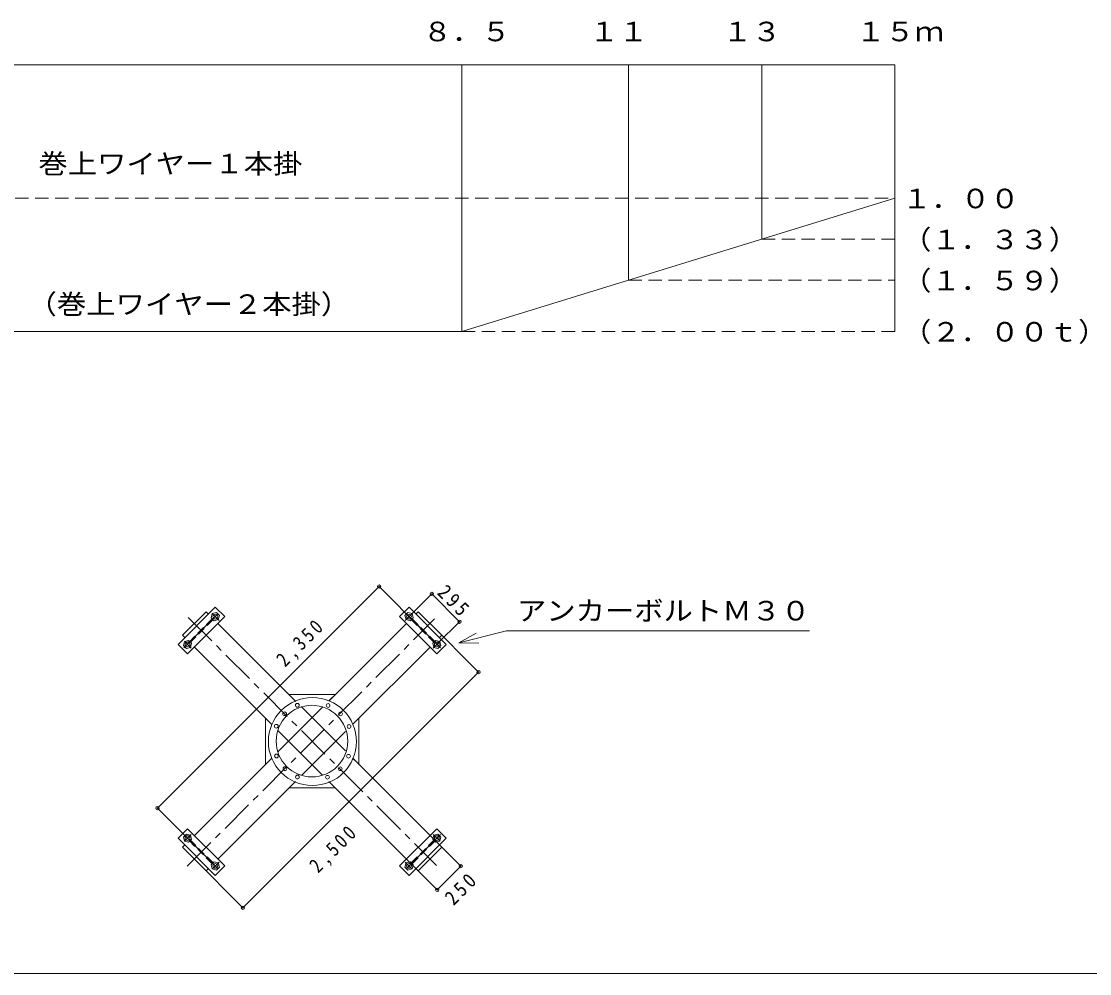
# Model space of a CAD drawing. Units: millimetres, scale not verified, with parts at other scales. Extents: x -20467 to 19946, y -204354 to 195646.
# Drawn here: x -9591 to 6436, y -14445 to -157 of the extents above; entities that cross this region are included whole.
import ezdxf
from ezdxf.enums import TextEntityAlignment as Align

# ---------------------------------------------------------------- set-up
doc = ezdxf.new("R2010")
doc.units = ezdxf.units.MM
doc.header["$LTSCALE"] = 100
doc.header["$PDMODE"] = 32
doc.header["$PDSIZE"] = 50
for name, pattern in [('CHAIN1', [8, 5, -1, 1, -1]), ('CHAIN2', [12, 9, -1, 1, -1]), ('DASHED1', [1.8, 1.2, -0.6]), ('DASHED2', [3, 2, -1])]:
    doc.linetypes.add(name, pattern=pattern)
for name, color, linetype, lineweight in [('0-0', 7, 'Continuous', 9), ('1-0', 4, 'Continuous', 9), ('1-1', 7, 'Continuous', 9), ('2-0', 7, 'Continuous', 9), ('2-1', 4, 'Continuous', 9)]:
    doc.layers.add(name, color=color, linetype=linetype, lineweight=lineweight)
doc.styles.add('ＭＳ ゴシック', font='')
doc.styles.get('ＭＳ ゴシック').set_extended_font_data('MS Gothic')

msp = doc.modelspace()

# ---------------------------------------------------------------- linework, layer by layer
at = {"layer": '0-0'}
msp.add_line((-20466.8, -14444.6), (19945.9, -14444.6), dxfattribs=at)
at = {"layer": '1-0', "color": 7}
for p, q in [((-11484.3, -809.5), (3515.7, -809.5)), ((-2984.3, -809.5), (-2984.3, -4809.5)), ((-484.3, -809.5), (-484.3, -4040.2)), ((1515.7, -809.5), (1515.7, -3424.8)), ((-2313, -9301), (-3029.2, -9480)), ((-2313, -9301), (2230.9, -9301))]:
    msp.add_line(p, q, dxfattribs=at)
at = {"layer": '1-0', "color": 7, "linetype": 'DASHED2'}
for p, q in [((-11484.3, -2809.5), (3515.7, -2809.5)), ((1515.7, -3424.8), (3515.7, -3424.8)), ((-484.3, -4040.2), (3515.7, -4040.2)), ((-2984.3, -4809.5), (3515.7, -4809.5))]:
    msp.add_line(p, q, dxfattribs=at)
at = {"layer": '1-0'}
for q in [(-2766.9, -9334.4), (-2729.3, -9485.1)]:
    msp.add_line((-3029.2, -9480), q, dxfattribs=at)
at = {"layer": '1-0', "color": 7}
msp.add_lwpolyline([(-11484.3, -4809.5), (-2984.3, -4809.5), (3515.7, -2809.5)], dxfattribs=at)
at = {"layer": '1-1'}
msp.add_line((3515.7, -4809.5), (3515.7, -809.5), dxfattribs=at)
at = {"layer": '2-0'}
for p, q in [((-6539.3, -9087.8), (-6680.8, -8946.4)), ((-3916, -9087.8), (-3774.6, -8946.4)), ((-7172.2, -9367.1), (-6818.6, -9013.6)), ((-7098, -9646.4), (-6539.3, -9087.8)), ((-6783.3, -9048.9), (-6818.6, -9013.6)), ((-6818.6, -9013.6), (-6783.3, -9048.9)), ((-3357.4, -9646.4), (-3916, -9087.8)), ((-3672, -9048.9), (-3636.7, -9013.6)), ((-3636.7, -9013.6), (-3672, -9048.9)), ((-3283.1, -9367.1), (-3636.7, -9013.6)), ((-6641.9, -9190.3), (-5471.2, -10361.1)), ((-4974.5, -10351.4), (-3813.4, -9190.3)), ((-7136.8, -9402.5), (-7172.2, -9367.1)), ((-7172.2, -9367.1), (-7136.8, -9402.5)), ((-3318.5, -9402.5), (-3283.1, -9367.1)), ((-3283.1, -9367.1), (-3318.5, -9402.5)), ((-6995.4, -9543.9), (-5837, -10702.3)), ((-4616.7, -10700.7), (-3459.9, -9543.9)), ((-5573.3, -10258.1), (-4881.8, -10258.1)), ((-4970.5, -10347.4), (-4921.4, -10298.3)), ((-5746.3, -11123.2), (-5071.7, -10448.6)), ((-5388.4, -10443.8), (-4729.1, -11103.1)), ((-5927.7, -11308.1), (-5927.7, -10605.5)), ((-4620, -10704), (-4571, -10655)), ((-4527.7, -11302.6), (-4527.7, -10611.1)), ((-5745, -10794.3), (-5079.6, -11459.7)), ((-5383.5, -11467.5), (-4727.3, -10811.4)), ((-6995.4, -12372.3), (-5838.3, -11215.2)), ((-4621.8, -11210.4), (-4591.1, -11241.1)), ((-4620.1, -11212.1), (-3283.1, -12549.1)), ((-6641.9, -12725.9), (-5478.6, -11562.6)), ((-5573.3, -11658.1), (-4876.3, -11658.1)), ((-4978.4, -11560.9), (-4910.9, -11628.4)), ((-4972.3, -11567), (-3636.7, -12902.7)), ((-7098, -12269.8), (-6539.3, -12828.4)), ((-3357.4, -12269.8), (-3916, -12828.4)), ((-7136.8, -12513.7), (-7172.2, -12549.1)), ((-7172.2, -12549.1), (-7136.8, -12513.7)), ((-7172.2, -12549.1), (-6818.6, -12902.6)), ((-3283.1, -12549.1), (-3636.7, -12902.6)), ((-3318.5, -12513.7), (-3283.1, -12549.1)), ((-3283.1, -12549.1), (-3318.5, -12513.7)), ((-6783.3, -12867.3), (-6818.6, -12902.6)), ((-6818.6, -12902.7), (-6783.3, -12867.3)), ((-6539.3, -12828.4), (-6680.8, -12969.8)), ((-3916, -12828.4), (-3774.6, -12969.8)), ((-3672, -12867.3), (-3636.7, -12902.6)), ((-3636.7, -12902.6), (-3672, -12867.3))]:
    msp.add_line(p, q, dxfattribs=at)
at = {"layer": '2-0', "color": 2, "linetype": 'CHAIN2'}
for p, q in [((-7151.6, -9558.7), (-6636, -9043.1)), ((-6624.1, -9144.5), (-6723.5, -9045)), ((-3831.2, -9144.5), (-3731.8, -9045.1)), ((-3303.7, -9558.7), (-3819.3, -9043.1)), ((-7041.3, -9561.7), (-7140.7, -9462.2)), ((-3414, -9561.7), (-3314.6, -9462.2)), ((-7151.6, -12357.5), (-6636, -12873.2)), ((-7041.3, -12354.5), (-7140.7, -12454)), ((-3303.7, -12357.5), (-3819.3, -12873.2)), ((-3414, -12354.5), (-3314.6, -12454)), ((-6624.1, -12771.7), (-6723.5, -12871.2)), ((-3831.2, -12771.7), (-3731.8, -12871.2))]:
    msp.add_line(p, q, dxfattribs=at)
at = {"layer": '2-0', "color": 2, "linetype": 'CHAIN1'}
for p, q in [((-7101, -12831.4), (-3390.8, -9121.3)), ((-7086.6, -9099.1), (-3361.2, -12824.5))]:
    msp.add_line(p, q, dxfattribs=at)
at = {"layer": '2-0', "color": 4, "linetype": 'DASHED1'}
for p, q in [((-7070.7, -9465), (-6717.2, -9111.5)), ((-7058, -9477.7), (-6704.5, -9124.2)), ((-3397.3, -9477.7), (-3750.9, -9124.2)), ((-3384.6, -9465), (-3738.1, -9111.5)), ((-7070.7, -12451.2), (-6717.2, -12804.7)), ((-7058, -12438.5), (-6704.5, -12792)), ((-3397.3, -12438.5), (-3750.9, -12792)), ((-3384.6, -12451.2), (-3738.1, -12804.7))]:
    msp.add_line(p, q, dxfattribs=at)
at = {"layer": '2-0'}
for points in [[(-7098, -9646.4), (-7239.4, -9505), (-6680.8, -8946.4)], [(-3357.4, -9646.4), (-3215.9, -9505), (-3774.6, -8946.4)], [(-7098, -12269.8), (-7239.4, -12411.2), (-6680.8, -12969.8)], [(-3357.4, -12269.8), (-3215.9, -12411.2), (-3774.6, -12969.8)]]:
    msp.add_lwpolyline(points, dxfattribs=at)
for points in [[(-6619.4, -9071.4), (-6664.3, -9026.5), (-6725.7, -9042.9), (-6742.1, -9104.2), (-6697.2, -9149.2), (-6635.9, -9132.7)], [(-3835.9, -9071.4), (-3791, -9026.5), (-3729.6, -9042.9), (-3713.2, -9104.3), (-3758.1, -9149.2), (-3819.5, -9132.7)], [(-7036.6, -9488.6), (-7081.5, -9443.7), (-7142.9, -9460.1), (-7159.3, -9521.4), (-7114.4, -9566.3), (-7053, -9549.9)], [(-3418.7, -9488.6), (-3373.8, -9443.7), (-3312.5, -9460.1), (-3296, -9521.4), (-3340.9, -9566.4), (-3402.3, -9549.9)], [(-7036.6, -12427.6), (-7081.5, -12472.6), (-7142.9, -12456.1), (-7159.3, -12394.8), (-7114.4, -12349.9), (-7053, -12366.3)], [(-3418.7, -12427.6), (-3373.8, -12472.6), (-3312.5, -12456.1), (-3296, -12394.8), (-3340.9, -12349.9), (-3402.3, -12366.3)], [(-6619.4, -12844.8), (-6664.3, -12889.7), (-6725.7, -12873.3), (-6742.1, -12812), (-6697.2, -12767.1), (-6635.9, -12783.5)], [(-3835.9, -12844.8), (-3791, -12889.7), (-3729.6, -12873.3), (-3713.2, -12812), (-3758.1, -12767.1), (-3819.5, -12783.5)]]:
    msp.add_lwpolyline(points, close=True, dxfattribs=at)
for centre, radius in [((-6680.8, -9087.8), 36), ((-3774.6, -9087.8), 36), ((-7098, -9505), 36), ((-3357.4, -9505), 36), ((-5224.3, -10962.1), 660), ((-5450.5, -10418.3), 28), ((-4989, -10421.4), 28), ((-5231, -10955.5), 537), ((-5640.9, -10545.2), 28), ((-4801.4, -10546.2), 28), ((-5765.8, -10732.8), 28), ((-4674.5, -10736.7), 28), ((-5763.8, -11179.2), 28), ((-4682.6, -11183.1), 28), ((-5636.9, -11369.6), 28), ((-4807.5, -11370.7), 28), ((-5449.3, -11494.5), 28), ((-4997.9, -11497.6), 28), ((-7098, -12411.2), 36), ((-3357.4, -12411.2), 36), ((-6680.8, -12828.4), 36), ((-3774.6, -12828.4), 36)]:
    msp.add_circle(centre, radius, dxfattribs=at)
at = {"layer": '2-1'}
for p, q in [((-4225.2, -8637.2), (-7548.6, -11960.6)), ((-3580.7, -9281.6), (-4225.2, -8637.2)), ((-3757.8, -9071.1), (-3433.8, -8747.1)), ((-3433.8, -8747.1), (-3016.6, -9164.3)), ((-3470, -9180.2), (-2730.2, -9920.1)), ((-3340.6, -9488.3), (-3016.6, -9164.3)), ((-6265.7, -13455.6), (-2730.2, -9920.1)), ((-6904.1, -12605), (-7548.6, -11960.6)), ((-3292.9, -12539.3), (-2998.1, -12834.1)), ((-7005.6, -12715.7), (-6265.7, -13455.6)), ((-3646.5, -12892.9), (-3351.7, -13187.6)), ((-3351.7, -13187.6), (-2998.1, -12834.1))]:
    msp.add_line(p, q, dxfattribs=at)
for p in [(-4225.2, -8637.2), (-3433.8, -8747.1), (-3016.6, -9164.3), (-2730.2, -9920.1), (-7548.6, -11960.6), (-2998.1, -12834.1), (-3351.7, -13187.6), (-6265.7, -13455.6)]:
    msp.add_point(p, dxfattribs=at)

# ---------------------------------------------------------------- texts
at = {"layer": '1-0', "color": 7, "style": 'ＭＳ ゴシック', "width": 1.1}
for s, p in [('８．５', (-3569.7, -543.4)), ('１３', (930.3, -543.4)), ('１１', (-1069.7, -543.4)), ('１５ｍ', (2930.3, -543.4)), ('巻上ワイヤー１本掛', (-9335.7, -2525.7)), ('１．００', (3622.2, -3048.9)), ('（１．３３）', (3622.2, -3664.3)), ('（１．５９）', (3622.2, -4279.7)), ('（巻上ワイヤー２本掛）', (-9497.8, -4633.8)), ('（２．００ｔ）', (3622.2, -5048.9)), ('アンカーボルトＭ３０', (-2156.3, -9233.8))]:
    msp.add_text(s, height=293.3, dxfattribs=at).set_placement(p, align=Align.BOTTOM_LEFT)
at = {"layer": '2-1', "color": 7, "char_height": 219.9, "attachment_point": 7, "style": 'ＭＳ ゴシック'}
for s, insert, rotation in [('\\T1.37;\\W0.9;295', (-3366.6, -8743.5), 315), ('\\T1.38;\\W0.85;2,350', (-5594.4, -9895.1), 45), ('\\T1.38;\\W0.85;2,500', (-5098.3, -12985.8), 45), ('\\T1.38;\\W0.9;250', (-3104.2, -13435.1), 45)]:
    msp.add_mtext(s, dxfattribs=dict(at, insert=insert, rotation=rotation))

doc.saveas('drawing.dxf')
